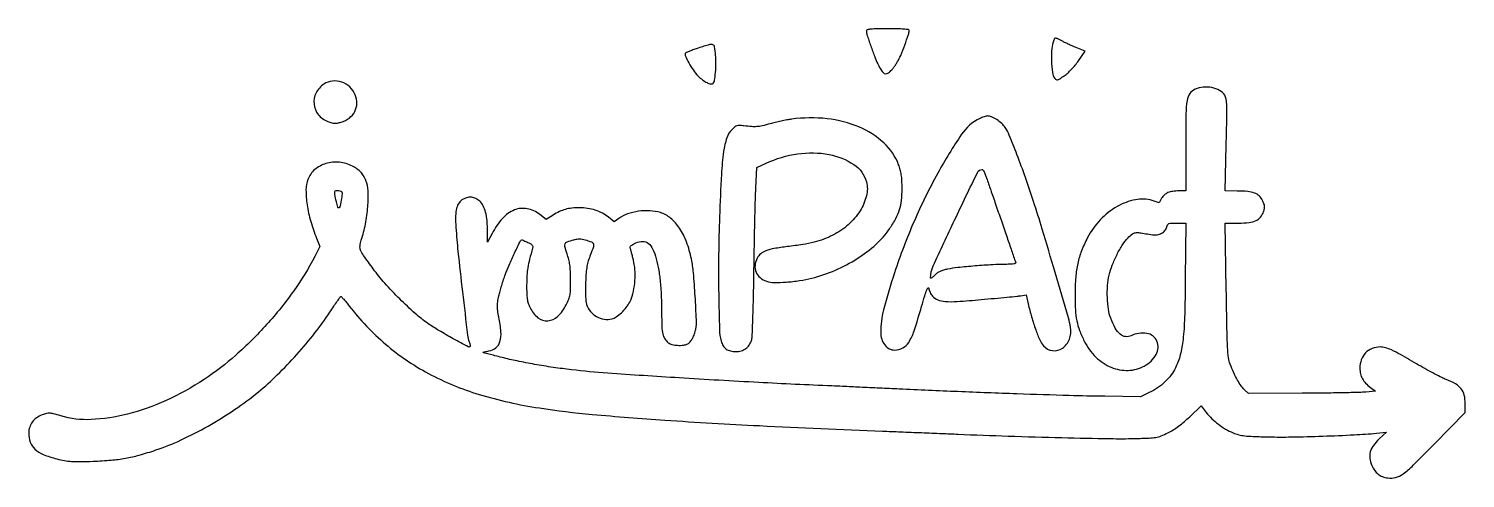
# Model space of a CAD drawing. Extents: x 30 to 970, y 390 to 684.
import ezdxf

# ---------------------------------------------------------------- set-up
doc = ezdxf.new("R2010")
doc.units = 0

msp = doc.modelspace()

# ---------------------------------------------------------------- linework, layer by layer
for points in [[(578, 682.722258, 0.078175), (578.413015, 680.096792, 0.005146), (580.849586, 672.801809, 0.007934), (583.46879, 665.593271, 0.026166), (585.514895, 660.970606, 0.018959), (587.922553, 656.635174, 0.119442), (589.692698, 654.855127, 0.236963), (591.446606, 654.705533, 0.093756), (593.545186, 656.04245, 0.029102), (594.671168, 657.230885, 0.012941), (596.019285, 658.91737, 0.012759), (597.358241, 660.78122, 0.016839), (598.475892, 662.549075, 0.035255), (600.458641, 666.554926, 0.008855), (603.104633, 673.348261, 0.006274), (605.557293, 680.256238, 0.08234), (606, 682.926317, 0.37936), (605.555428, 683.42794, 0.010976), (602.490193, 683.730827, 0.014164), (598.18703, 683.938469, 0.004972), (592, 684, 0.004048), (585.02072, 683.943494, 0.018708), (580.989206, 683.727183, 0.026253), (578.533715, 683.372361, 0.357904)], [(700.633551, 676.487432, 0.072289), (699.403295, 671.039139, 0.026422), (699.205852, 663.118807, 0.024019), (699.789668, 655.445306, 0.127537), (701.329284, 651.564355, 0.10582), (702.216565, 650.772595, 0.199223), (703.153486, 650.65542, 0.076141), (704.529054, 651.271144, 0.007635), (707.531705, 653.273447, 0.033521), (709.77545, 655.052575, 0.017973), (712.306063, 657.523051, 0.017602), (714.76645, 660.293014, 0.02274), (716.812566, 663.009241), (721.138242, 669.330248), (715.819121, 671.505332, -0.00578), (713.475614, 672.495408, -0.003908), (710.825757, 673.675924, -0.003936), (708.281999, 674.857339, -0.007831), (706.289838, 675.840208, 0.004052), (702.925061, 677.532018, 0.086175), (701.857346, 677.845825, 0.27153), (701.21358, 677.561154, 0.064531)], [(468, 671.347677, 0.005371), (465.074432, 670.355072, 0.007584), (462.491806, 669.40352, 0.004714), (460.350162, 668.554058, 0.099266), (459.780616, 668.176892, 0.310217), (459.464109, 666.498479, 0.01963), (461.784978, 661.748313, 0.027412), (464.786293, 656.836974, 0.045543), (467.888845, 653.111155, 0.035217), (470.785572, 650.596079, 0.048353), (473.728841, 648.799811, 0.059034), (476.234298, 647.932116, 0.255571), (477.692663, 648.359329, 0.161088), (478.622234, 650.207745, 0.014012), (479.252821, 655.50369, 0.01919), (479.559715, 661.387155, 0.025358), (479.361385, 666.75, 0.017776), (478.695761, 672.124537, 0.262677), (477.554317, 673.557864, 0.169792), (475.417614, 673.660834, 0.007033)], [(223, 647.825921, 0.127214), (217.85047, 642.024959, 0.144258), (216.475928, 634.735223, 0.14632), (219.274726, 627.940843, 0.131923), (225.448254, 623.466612, 0.019113), (228.102307, 622.567637, 0.057407), (229.983907, 622.237514, 0.062196), (231.806813, 622.35661, 0.025411), (234.222168, 622.948417, 0.088859), (239.596147, 625.667063, 0.112448), (243.1781, 629.909018, 0.116065), (244.501079, 635.173833, 0.09925), (243.459443, 640.809759, 0.109125), (239.968479, 645.934441, 0.106662), (234.617079, 649.163245, 0.109784), (228.540819, 649.844617, 0.121778)], [(793.212567, 644.493393, 0.142136), (789.755379, 641.626931, 0.108376), (787.92143, 637.038696, 0.037599), (787.149849, 628.409837, 0.003505), (787, 607.032119), (787, 578), (782.5651, 578, 0.034171), (778.512488, 577.72271, 0.067189), (775.405463, 576.86011, 0.081999), (773.051869, 575.356121, 0.079549), (771.277813, 573.161341), (769.638269, 570.304601), (765.069135, 571.709005, 0.124524), (754.101844, 572.26256, 0.081096), (742.169583, 567.782391, 0.072965), (731.134464, 559.099057, 0.068862), (722.803162, 547.451922, 0.027871), (718.859049, 538.799359, 0.038142), (716.364905, 530.612461, 0.035111), (715.0147, 521.634812, 0.019163), (714.560545, 510.5, 0.014185), (714.821733, 500.427181, 0.035249), (715.738893, 493.114058, 0.041306), (717.563702, 486.715015, 0.027173), (720.650756, 479.702498, 0.081223), (728.224848, 469.338695, 0.097094), (738.298343, 462.680948, 0.106352), (749.38539, 460.680358, 0.116788), (759.907382, 463.546107, 0.136397), (767.683016, 471.079143, 0.239224), (768.212053, 479.812668, 0.260266), (761.604916, 484.860941, 0.146427), (751.328, 483.333149, -0.143101), (747.573852, 482.750022, -0.145881), (744.128513, 484.288176, -0.091945), (740.944687, 488.243015, -0.033223), (737.938224, 494.832994, -0.054081), (736.429223, 500.656785, -0.027591), (735.746922, 508.19137, -0.027175), (735.898099, 516.066053, -0.038389), (736.948001, 523, -0.036014), (738.933415, 529.440862, -0.024374), (742.065329, 536.458866, -0.024591), (745.69682, 542.835978, -0.054696), (749.189284, 547.189284, -0.024571), (752.136785, 549.860498, -0.138795), (754.062547, 550.700481, -0.070131), (756.681574, 550.688548, -0.003443), (765.257259, 549.379521, 0.074364), (768.445179, 549.347942, 0.0913), (771.265984, 550.284744, 0.099525), (773.390906, 552.078669, 0.106743), (774.592531, 554.51265, -0.074501), (775.170729, 555.900947, -0.16834), (776.034918, 556.619855, -0.081029), (777.593233, 556.933516, -0.009231), (781.194082, 557), (787.171348, 557), (786.757686, 520.75, -0.004064), (786.256933, 495.124457, -0.020229), (785.277354, 480.766106, -0.035785), (783.484505, 470.919748, -0.047593), (780.394132, 462.367797, -0.053608), (777.529375, 457.684665, -0.039908), (773.459229, 453.190051, -0.038553), (768.549445, 449.235289, -0.040684), (763.175146, 446.160407), (757.5, 443.5), (734, 443.748452, -0.004628), (710.77093, 444.209113, -0.00152), (676.591596, 445.30753, -0.001489), (637.973117, 446.781314, -0.001505), (599.5, 448.480287, 0.0002), (586.678126, 449.080034, 0.000197), (573.7875, 449.672758, 0.000193), (562.489588, 450.183426, 0.000752), (555.5, 450.486117, -0.002824), (507.522418, 452.762996, -0.00222), (455.55591, 455.754773, -0.001886), (408.729504, 458.836619, -0.012), (385, 461.061605, -0.007417), (373.059347, 462.650922, -0.006887), (360.871523, 464.629424, -0.007147), (349.366164, 466.830168, -0.011121), (339.524508, 469.088189, -0.001689), (334.911571, 470.271727, -0.002692), (330.976339, 471.318224, -0.000568), (327.526384, 472.259797, -0.130185), (327.241007, 472.42566, -0.567222), (327.278162, 472.573301, -0.010617), (328.215437, 472.833794, -0.014755), (329.455822, 473.111616, -0.008068), (330.990741, 473.382529, 0.134645), (335.534426, 475.445735, 0.148641), (338.18135, 479.470395, 0.092299), (338.846729, 485.935649, 0.030552), (337.48538, 495.417063, -0.011765), (336.694781, 499.757747, -0.039581), (336.471378, 502.634161, -0.042039), (336.71046, 505.419113, -0.014556), (337.50784, 509.377575, -0.01013), (338.282816, 512.436275, -0.005404), (339.358252, 516.187337, -0.005377), (340.539597, 519.995849, -0.008345), (341.648659, 523.25267, -0.016928), (344.123736, 529.471816, -0.00792), (347.724936, 537.35619, -0.001974), (351.625134, 545.466603, -0.287178), (352.477234, 546, -0.096654), (352.783983, 545.940144, -0.003752), (353.854418, 545.496475, -0.006564), (355.116474, 544.942606, -0.004572), (356.526709, 544.285873, -0.022464), (358.332394, 543.322994, -0.090328), (359.272823, 542.506493, -0.144842), (359.631643, 541.628499, -0.095763), (359.532315, 540.535873, 0.0091), (357.58147, 533.301597, 0.021229), (356.452094, 527.807848, 0.023791), (355.866029, 522.630844, 0.014639), (355.645971, 516.499556, 0.0083), (355.701896, 510.907712, 0.031461), (356.014281, 507.426801, 0.044097), (356.696087, 504.647195, 0.030551), (357.926495, 501.651841, 0.108632), (363.053486, 495.143821, 0.193711), (369.458738, 493.131217, 0.173073), (376.021315, 496.069687, 0.086063), (381.5, 503.5, 0.020454), (383.202259, 507.283904, 0.051543), (384.032891, 510.185103, 0.038246), (384.379719, 513.662883, 0.007359), (384.431857, 520, 0.009794), (384.287956, 525.517099, 0.022574), (383.911745, 529.648858, 0.027273), (383.223592, 533.217896, 0.023025), (382.119811, 536.902636, -0.015851), (380.643353, 541.586073, -0.180636), (380.802728, 543.485108, -0.197927), (382.162752, 544.724064, -0.019581), (386.46049, 546.095486, -0.027098), (388.501717, 546.542418, -0.040261), (390.32468, 546.690201, -0.041927), (392.091504, 546.542517, -0.033017), (393.96049, 546.098577, -0.022168), (398.054844, 544.633891, -0.212755), (399.30535, 543.327808, -0.17058), (399.318136, 541.359518, -0.013354), (397.450447, 536.369117, 0.020598), (396.002604, 532.322953, 0.031108), (395.112379, 528.689084, 0.025338), (394.571737, 524.468021, 0.008957), (394.213348, 518.381095, 0.008689), (394.098951, 513.518043, 0.013337), (394.185431, 509.306217, 0.014713), (394.446057, 505.911554, 0.053232), (394.902298, 503.796041, 0.093877), (397.421213, 499.250018, 0.090309), (401.457989, 495.867228, 0.091535), (406.377684, 494.155729, 0.099864), (411.427374, 494.392416, 0.088997), (414.336684, 495.703626, 0.036506), (417.732509, 498.415811, 0.035969), (420.885355, 501.7868, 0.052128), (423.103424, 505.202727, 0.058082), (425.155092, 510.725194, 0.034351), (426.352959, 517.661834, 0.033691), (426.607346, 524.933566, 0.044726), (425.803716, 531.5, 0.004638), (425.175501, 534.303438, 0.005508), (424.528733, 536.937957, 0.004818), (423.937804, 539.146963, 0.034933), (423.570525, 540.182407, -0.114008), (423.407337, 541.060905, -0.144045), (423.673526, 541.839325, -0.091854), (424.449503, 542.59476, -0.027892), (425.869289, 543.432407, -0.083498), (430.637242, 544.963084, -0.167621), (434.474374, 544.232601, -0.138271), (437.536681, 541.110454, -0.05038), (439.972991, 535.352021, -0.029416), (441.739158, 528.158462, -0.018561), (442.987343, 519.600255, -0.01611), (443.740222, 509.646105, -0.010665), (443.991795, 498.184259, 0.008459), (444.148727, 489.23473, 0.046843), (444.762904, 484.465244, 0.086934), (446.060806, 481.353122, 0.080529), (448.36704, 478.772236, 0.113447), (450.759118, 477.602242, 0.042654), (454.472485, 477.064872, 0.042768), (458.28923, 477.168047, 0.095006), (461.055391, 478.029644, 0.09815), (462.693565, 479.373641, 0.047493), (464.215305, 481.631057, 0.042287), (465.475216, 484.500797, 0.035368), (466.325773, 487.717958, 0.05762), (466.75901, 493.670904, 0.004792), (465.951941, 509.16345, 0.006437), (464.804807, 524.531752, 0.028523), (463.500636, 533.5, 0.039306), (460.296084, 544.643783, 0.057942), (455.650583, 553.69175, 0.06897), (449.848309, 560.203969, 0.103913), (443.193157, 563.823983, 0.060183), (436.338071, 565.006891, 0.047896), (428.83245, 564.668441, 0.048777), (421.695369, 562.93505, 0.070879), (415.947766, 559.962806), (413.027672, 557.883516), (409.263836, 560.85398, 0.048437), (405.241308, 563.439847, 0.040696), (400.558143, 565.38234, 0.039426), (395.463347, 566.591518, 0.038817), (390.215053, 566.994423, 0.025778), (385.200118, 566.730795, 0.041759), (381.007372, 565.935163, 0.04318), (377.105022, 564.478277, 0.030026), (372.982504, 562.206553), (368.515536, 559.38301), (364.23492, 562.650478, 0.115722), (355.985759, 566.349676, 0.143421), (347.642141, 565.565006, 0.116994), (339.798871, 560.064529, 0.062525), (333.063244, 550.248247), (330.096199, 544.5), (330.048099, 551.11351, 0.019021), (329.714086, 558.48003, 0.040721), (328.781257, 564.090888, 0.054085), (327.230267, 568.284956, 0.092759), (324.989012, 571.25, 0.0623), (322.431771, 573.052976, 0.093897), (319.835996, 573.862831, 0.091625), (317.077204, 573.676147, 0.056797), (314.033632, 572.517392, 0.120231), (311.417852, 570.239031, 0.091919), (309.825027, 566.780537, 0.059024), (309.152796, 561.653145, 0.019625), (309.35614, 554.066041, 0.010119), (310.703816, 538.484809, 0.002275), (313.655251, 512.020467, 0.000713), (316.993302, 483.630459, 0.06129), (318.022632, 479.440472, -0.019785), (318.383645, 478.364632, -0.027994), (318.612168, 477.380742, -0.027208), (318.706478, 476.584143, -0.215454), (318.578512, 476.245179, -0.331063), (317.419802, 476.074811, -0.002084), (307.651714, 481.380657, -0.008401), (298.269287, 486.734791, -0.016421), (291.013798, 491.366959, -0.03148), (282.680337, 497.887932, -0.014264), (272.588427, 507.392747, -0.014277), (262.792329, 517.735304, -0.024175), (255.279177, 527, -0.004045), (248.905032, 535.835702, -0.055635), (246.993776, 539.287288, -0.128308), (246.605565, 542.055553, -0.051242), (247.441387, 545.823534, 0.033322), (250.158124, 556.285631, 0.027506), (251.680242, 567.710744, 0.027591), (251.911447, 578.086178, 0.090973), (250.461862, 584.74552, 0.033122), (248.869961, 587.942485, 0.05562), (247.082152, 590.346991, 0.055165), (244.797347, 592.311278, 0.032005), (241.681608, 594.161625, 0.092534), (233.055886, 596.710956, 0.098046), (224.276252, 595.895267, 0.105555), (216.964296, 591.915524, 0.124948), (212.445893, 585.497496, 0.093314), (211.218308, 578.702062, 0.03499), (211.969093, 569.011139, 0.032359), (214.328048, 558.049294, 0.029377), (218.139946, 547.113345), (220.380233, 541.72669), (216.952654, 535.113345, -0.035652), (203.256324, 512.745948, -0.028191), (185.478941, 490.630508, -0.028191), (165.326443, 470.655304, -0.035651), (144.5, 454.712909, -0.038542), (119.691247, 440.997618, -0.044935), (94.291459, 432.065163, -0.049876), (70.54916, 428.50877, -0.085913), (50.764461, 430.942372, 0.007055), (45.841903, 432.356196, 0.053767), (43.465044, 432.735247, 0.07948), (41.444678, 432.51637, 0.024572), (38.527099, 431.563499, 0.060773), (34.792249, 429.58954, 0.081624), (32.050254, 426.928113, 0.084694), (30.372162, 423.611725, 0.071204), (29.754546, 419.717391, 0.090049), (30.744657, 413.752759, 0.12156), (33.757859, 409.213723, 0.090567), (39.304726, 405.719274, 0.033475), (48.123913, 402.849343, 0.017332), (53.252726, 401.739946, 0.028412), (57.66258, 401.201256, 0.020271), (63.034823, 401.071184, 0.004844), (71.965418, 401.303584, 0.01207), (83.694653, 402.006345, 0.023269), (93.022085, 403.230652, 0.023659), (102.093842, 405.300763, 0.01295), (113, 408.645295, 0.027967), (129.509201, 415.227377, 0.020102), (147.160627, 424.316083, 0.019683), (164.511137, 435.074843, 0.022674), (180.133298, 446.700357, 0.022476), (192.4139, 457.691431, 0.016045), (205.175124, 471.018251, 0.016015), (217.09274, 485.178666, 0.02194), (226.820609, 498.698634, -0.003652), (229.424535, 502.611864, -0.005813), (231.714908, 505.916508, -0.00171), (233.736006, 508.740909, -0.218694), (234.102483, 508.948634, -0.233676), (234.473498, 508.802994, -0.004095), (235.952017, 507.148974, -0.009383), (237.651081, 505.14188, -0.006), (239.552727, 502.75, 0.051106), (263.362096, 477.791267, 0.053836), (291.350995, 458.673008, 0.050074), (324.566913, 444.955801, 0.035333), (364, 436.098964, 0.014897), (398.544127, 431.915776, 0.005908), (446.193696, 428.148305, 0.004655), (508.030042, 424.571708, 0.002151), (588.5, 421.015646, -0.00015), (600.476972, 420.534393, -0.0001), (614.178125, 419.976983, -0.000101), (627.453141, 419.431546, -0.0002), (638, 418.991849, 0.002389), (670.870065, 417.76565, 0.001954), (706.030655, 416.759726, 0.001668), (737.551477, 416.086422, 0.010602), (753.570819, 416.137398, 0.003959), (763.114981, 416.445809, 0.032231), (767.457628, 416.901973, 0.052353), (770.852691, 417.855151, 0.01979), (775.363, 419.85794, 0.026095), (778.752255, 421.752169, 0.018655), (782.340522, 424.202445, 0.017448), (786.003726, 427.112549, 0.015339), (789.620658, 430.39458), (797.062817, 437.57596), (800.459542, 433.216114, 0.033425), (804.126134, 429.108138, 0.031353), (808.382705, 425.430201, 0.031362), (813.064443, 422.314381, 0.033493), (818, 419.884114, 0.035226), (821.718574, 418.651132, 0.03404), (825.616167, 417.935075, 0.019176), (831.163556, 417.516617, 0.003519), (841.436187, 417.209329, 0.01036), (856.174279, 417.17768, 0.003931), (876.739519, 417.721392, 0.003931), (897.294584, 418.588401, 0.010354), (912, 419.630146), (918.5, 420.226096), (913.681941, 415.863048, 0.04983), (909.874039, 411.653462, 0.09176), (907.860418, 407.514083, 0.101046), (907.565815, 403.209667, 0.070968), (908.887358, 398.521741, 0.049492), (910.725101, 395.277347, 0.072611), (912.978879, 392.902482, 0.073743), (915.789534, 391.29557, 0.052867), (919.285983, 390.341017, 0.107389), (924.385762, 390.611982, 0.090866), (929.26111, 392.956678, 0.037339), (935.950655, 398.638866, 0.004299), (949.882123, 412.626113), (970, 433.174927), (969.993411, 438.837463, 0.058852), (969.319808, 444.484085, 0.108629), (967.307101, 448.622046, 0.096027), (963.546014, 451.856196, 0.038926), (957.406729, 454.753457, -0.025014), (954.713304, 455.934168, -0.005197), (950.114211, 458.290931, -0.005446), (944.827636, 461.143658, -0.005116), (939.4925, 464.169809, 0.002742), (927.622509, 470.977302, 0.019211), (921.693662, 474.039915, 0.040605), (917.751684, 475.511219, 0.070102), (914.289838, 475.985258, 0.094222), (908.994296, 474.957045, 0.107362), (904.719593, 472.07272, 0.105026), (901.962562, 467.616336, 0.086762), (901.006589, 462.102117, 0.05562), (901.423139, 458.417002, 0.070027), (902.642878, 455.210672, 0.065799), (904.772464, 452.318823, 0.042277), (907.908815, 449.567274), (911.15089, 447.175347), (904.825445, 446.540927, -0.018423), (900.723541, 446.281665, -0.001523), (890.030366, 446.033162, -0.002035), (877.268569, 445.827422, -0.001567), (863.341757, 445.703253), (828.183514, 445.5), (825.492772, 448, -0.054529), (823.291358, 450.544784, -0.023488), (820.915401, 454.357669, -0.020525), (818.490922, 459.13947, -0.014179), (816.128279, 464.729979, -0.062702), (815.060755, 468.977042, -0.017032), (814.458128, 475.88998, -0.008148), (814.026977, 487.665585, -0.001016), (813.559505, 513.25), (812.849051, 557), (821.674526, 557.003738, 0.02641), (828.568632, 557.371067, 0.080509), (833.076835, 558.6028, 0.115335), (836.032819, 560.882954, 0.091587), (837.976421, 564.428555, 0.029334), (838.524038, 566.486074, 0.072509), (838.612313, 568.041068, 0.068131), (838.253852, 569.613684, 0.023594), (837.329516, 571.755949, 0.091706), (835.143257, 574.708173, 0.099137), (832.099527, 576.586238, 0.066421), (827.593192, 577.606114, 0.020687), (820.649204, 577.943558), (812.798407, 578), (813.532369, 607.972291, 0.001334), (813.922766, 625.865608, 0.012281), (813.880729, 633.629293, 0.027611), (813.504431, 638.036106, 0.110357), (812.555385, 640.555816, 0.121081), (809.214264, 643.666937, 0.077141), (804.208854, 645.521332, 0.072254), (798.525634, 645.843152, 0.08072)], [(529, 624.898556, 0.013363), (525.973778, 624.420982, 0.006851), (522.20625, 623.669234, 0.006803), (518.345097, 622.788544, 0.010178), (515, 621.905073, -0.011478), (509.817113, 620.550633, -0.038859), (506.364334, 620.011202, -0.039817), (502.913112, 620.01912, -0.012499), (497.772019, 620.57072, 0.019721), (494.969619, 620.830522, 0.086723), (493.327223, 620.63247, 0.096146), (491.934788, 619.899171, 0.027249), (490.103113, 618.256959, 0.11757), (486.693863, 612.712925, 0.043634), (484.591769, 603.73733, 0.022494), (483.142798, 588.978412, 0.003969), (481.891799, 561.163313, 0.006698), (481.304827, 536.309711, 0.006045), (481.352972, 510.583595, 0.003795), (481.851444, 487.45699, 0.06154), (483.02802, 479.779483, 0.068178), (484.352442, 476.741714, 0.102015), (486.320714, 474.631505, 0.097255), (489.038165, 473.408307, 0.057327), (492.587648, 473, 0.069859), (496.092645, 473.492113, 0.084598), (499.081748, 474.927831, 0.086825), (501.369844, 477.236105, 0.078288), (502.83902, 480.265637, 0.063724), (503.250142, 482.689659, 0.001372), (503.708101, 494.740531, 0.003131), (504.117437, 508.862832, 0.002105), (504.416082, 525, -0.001002), (504.691044, 541.869172, -0.001096), (505.026572, 558.238521, -0.001024), (505.373008, 572.241864, -0.00548), (505.661257, 579.875815), (506.313174, 593.25163), (512.406587, 596.087264, -0.072758), (533.019217, 602.244937, -0.082514), (553.62617, 601.840551, -0.100655), (569.806445, 595.285618, -0.182542), (578.03934, 583.853902, -0.129167), (578.094361, 574.865, -0.078071), (573.857529, 565.025962, -0.069691), (566.155365, 555.911232, -0.065735), (556.101171, 549.051071, -0.027286), (550.073851, 546.41046, -0.028134), (543.85541, 544.472504, -0.02262), (536.380738, 542.952477, -0.009776), (526.313836, 541.576546, 0.013167), (517.606896, 540.326293, 0.048819), (512.262137, 538.867139, 0.080515), (508.822048, 536.875689, 0.102382), (506.516927, 534.032733, 0.094983), (505.13086, 529.351268, 0.122272), (505.77651, 524.926075, 0.122153), (508.417725, 521.313589, 0.094682), (512.690615, 518.937091, 0.077849), (517.479311, 518.147626, 0.018985), (525.502826, 518.388078, 0.019898), (534.328629, 519.342446, 0.025727), (542.313672, 520.952345, 0.039217), (557.72681, 526.210798, 0.039518), (572.088417, 533.800669, 0.041729), (584.261409, 543.027376, 0.060638), (593.114842, 553.169112, 0.02348), (597.320903, 560.035534, 0.049789), (599.764958, 565.765852, 0.051021), (600.993969, 571.776207, 0.025846), (601.365513, 579.5, 0.00992), (601.242193, 584.757025, 0.02451), (600.886821, 588.596154, 0.030624), (600.22215, 591.832823, 0.026882), (599.144584, 595.111691, 0.115209), (589.360951, 609.391563, 0.084988), (573.182776, 619.787346, 0.074269), (552.3233, 625.18723, 0.058778)], [(652.215231, 625.335487, 0.129775), (640.331809, 614.995947, 0.022841), (624.701331, 589.557795, 0.024096), (609.192794, 558.027943, 0.022723), (596.452506, 524.536654, 0.015113), (589.284965, 500.327063, 0.064925), (587.370529, 485.446174, 0.158395), (590.029941, 477.309551, 0.239613), (596.539455, 474, 0.123065), (601.845305, 475.326008, 0.132538), (605.731571, 478.970738, 0.059353), (609.238272, 486.510166, 0.008894), (614.166982, 502.5, -0.003729), (616.236899, 509.470233, -0.018628), (617.571022, 513.32267, -0.081592), (618.351662, 514.644511, -0.660802), (618.830077, 514.5, 0.04996), (619.109259, 513.186431, 0.031056), (619.681476, 511.717012, 0.030986), (620.434594, 510.32322, 0.048096), (621.264947, 509.238764, 0.112202), (624.813279, 506.822945, 0.076036), (629.601814, 505.739575, 0.034892), (637.421203, 505.732061, 0.005176), (653.154079, 506.979886, 0.000704), (661.97499, 507.783999, 0.000937), (669.991569, 508.541324, 0.000659), (676.712228, 509.197869, 0.009492), (679.093815, 509.479444), (682.687629, 509.973685), (683.950137, 504.236843, 0.016146), (686.14317, 495.608877, 0.016936), (688.858182, 487.27859, 0.016296), (691.659307, 480.296343, 0.078939), (693.962977, 476.715406, 0.18112), (699.860522, 473.620828, 0.183737), (706.297417, 475.186127, 0.154044), (710.859233, 481.025961, 0.130434), (711.629153, 488.852577, 0.030564), (710.246236, 494.966316, 0.000645), (701.531792, 524.72722, 0.001624), (693.084031, 553.099506, 0.005811), (687.415419, 571.151961, 0.005997), (682.120066, 586.719602, 0.006522), (676.593416, 601.724167, 0.004891), (671.535118, 614.546958, 0.053855), (668.92329, 619.407, 0.058391), (666.573559, 622.100269, 0.039259), (663.340367, 624.600701, 0.039709), (659.990334, 626.432716, 0.108744), (657.363845, 626.97723, 0.055889), (656.426189, 626.860477, 0.018286), (655.082604, 626.485575, 0.017963), (653.609594, 625.956879, 0.019354)], [(655.812811, 588.75, -0.007826), (656.643568, 586.487248, -0.000354), (659.369242, 578.670313, -0.000592), (662.586092, 569.388275, -0.000424), (666.162686, 559, 0.000149), (669.684489, 548.752535, 0.000231), (672.728492, 539.917187, 0.000064), (675.386149, 532.217984, 0.007896), (675.737626, 531.25, -0.359045), (675.540866, 530.666684, -0.092313), (674.543023, 530.277425, -0.038501), (672.57039, 530.057807, -0.008478), (669.161457, 530, 0.014812), (660.736961, 529.750373, 0.005801), (649.13551, 528.927076, 0.005415), (637.826405, 527.869113, 0.022605), (631.063452, 526.851764, 0.025672), (628.489855, 526.205996, 0.035734), (626.274789, 525.350381, 0.039538), (624.391391, 524.274303, 0.046854), (622.813452, 522.967298, -0.014614), (621.732836, 521.94807, -0.030829), (620.826451, 521.236878, -0.050852), (620.201501, 520.893796, -0.537001), (620, 521.02731, -0.108077), (621.736618, 528.967639, -0.003459), (635.751298, 558.926651, -0.001754), (650.716634, 590.067751, -0.287367), (653.80099, 592, -0.231647), (654.166707, 591.820958, -0.026501), (654.705683, 591.045313, -0.027639), (655.278124, 589.995032, -0.019063)], [(234.498363, 573.115571, -0.009824), (233.672174, 568.235401, -0.20273), (232.864518, 567.022311, -0.501893), (232.037059, 567.321504, -0.020568), (231.118156, 570.884662, -0.006314), (230.121406, 575.83652, -0.096369), (230.132081, 577.575391, -0.318385), (230.868142, 578.269452, -0.082297), (232.593385, 578.226899, -0.048118), (234.090787, 577.788122, -0.211271), (234.719188, 577.144161, -0.116039), (234.864776, 575.992105, -0.01068)]]:
    msp.add_lwpolyline(points, format="xyb", close=True)

doc.saveas('drawing.dxf')
